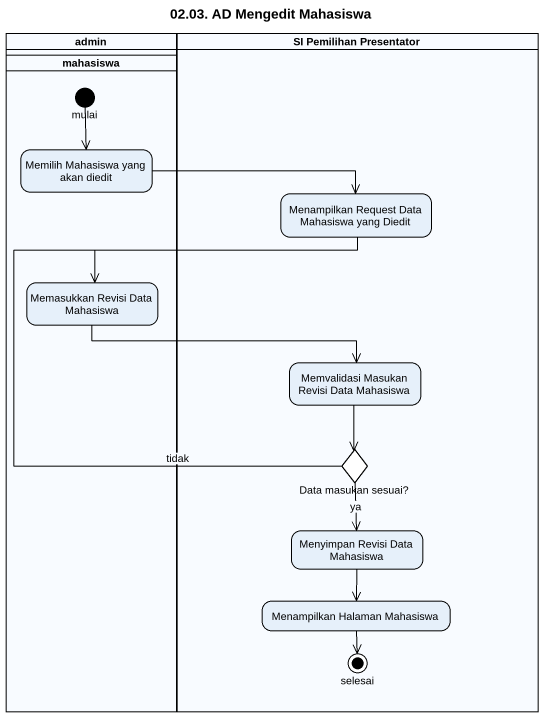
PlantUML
@startuml
title 02.03. AD Mengedit Mahasiswa
hide empty description
state admin <<partition>> {
  state mahasiswa <<partition>> {
    state mulai <<start>>
    state "Memilih Mahasiswa yang akan diedit" as Memilih_Mahasiswa_yang_akan
    state "Memasukkan Revisi Data Mahasiswa" as Memasukkan_Revisi_Data
  }
}
state "SI Pemilihan Presentator" as SI_Pemilihan_Presentator <<partition>> {
  state "Menampilkan Request Data Mahasiswa yang Diedit" as Menampilkan_Request_Data
  state "Memvalidasi Masukan Revisi Data Mahasiswa" as Memvalidasi_Masukan_Revisi
  state "Data masukan sesuai?" as Data_masukan_sesuai <<choice>>
  state "Menyimpan Revisi Data Mahasiswa" as Menyimpan_Revisi_Data
  state "Menampilkan Halaman Mahasiswa" as Menampilkan_Halaman
  state selesai <<end>>
}
mulai --> Memilih_Mahasiswa_yang_akan
Memilih_Mahasiswa_yang_akan -right-> Menampilkan_Request_Data
Menampilkan_Request_Data -left-> Memasukkan_Revisi_Data
Memasukkan_Revisi_Data -right-> Memvalidasi_Masukan_Revisi
Memvalidasi_Masukan_Revisi --> Data_masukan_sesuai
Data_masukan_sesuai -up-> Memasukkan_Revisi_Data : tidak
Data_masukan_sesuai --> Menyimpan_Revisi_Data : ya
Menyimpan_Revisi_Data --> Menampilkan_Halaman
Menampilkan_Halaman --> selesai
@enduml
